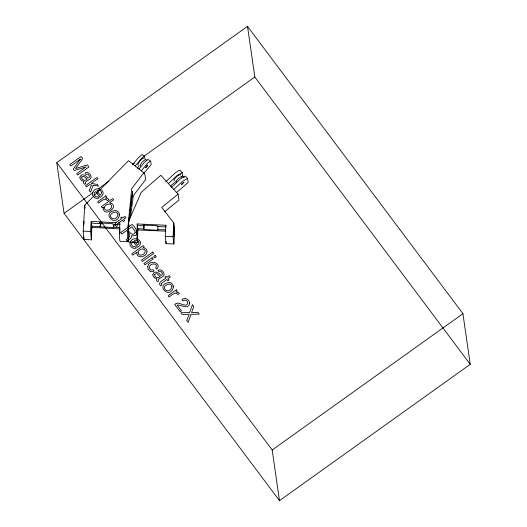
<?xml version="1.0" encoding="UTF-8"?>
<svg xmlns="http://www.w3.org/2000/svg" width="527" height="527" viewBox="0 0 527 527"><rect width="100%" height="100%" fill="white"/><g stroke="black" fill="none" stroke-linecap="round" stroke-linejoin="round"><path stroke-width="0.79" d="M143.805 224.528L143.825 229.508L157.922 230.266L157.856 226.235M128.272 231.63L128.298 238.573M128.562 230.108L128.588 228.863M127.751 230.898L127.751 238.817M128.338 229.205L128.298 230.451M128.035 229.937L128.068 228.718M128.614 227.532L128.832 224.344M119.873 228.277L119.899 233.441M128.812 224.733L128.733 226.933M128.101 227.4L132.699 191.334L128.351 224.252M83.76 225.121L84.096 221.175M128.41 227.315L128.7 221.044L141.289 192.243L160.821 175.267L178.1 194.167L178.963 200.148L164.49 211.821M127.797 229.66L127.824 229.041M137.231 223.968L137.409 225.642L143.252 225.833L143.186 225.062L157.283 225.819L157.309 226.59L166.018 226.86L165.814 225.233L137.231 223.968L136.967 239.041M127.87 227.789L131.697 188.692L143.812 172.797L128.535 160.656L84.728 205.267L83.22 231.096L83.839 239.442L91.388 239.851L91.856 226.142L113.318 227.717L114.135 225.431M173.614 225.813L174.681 229.008L173.917 243.942L166.051 243.672L165.28 236.432L165.814 225.233M128.456 239.535L128.805 241.952L137.461 242.413L137.85 228.678L143.693 228.876M166.051 243.672L166.163 241.373M178.1 194.167L161.736 207.368L173.818 223.033L173.093 236.735L173.917 243.942M137.85 228.678L137.323 234.528L137.409 225.642M91.856 226.142L91.276 231.926L91.263 221.419L115.861 222.717M83.839 239.442L83.991 236.985M91.388 239.851L90.651 231.511L91.263 221.419M118.239 222.842L119.827 222.928L119.398 236.478L119.952 241.353L128.213 241.774L128.311 240.134M143.825 229.508L144.253 224.607M143.252 225.833L143.344 224.957M130.307 218.073L133.324 195.695L145.656 179.549L145.024 175.188L143.812 172.797M128.436 223.441L128.529 222.789M181.855 176.92C180.379 176.11 175.05 181.024 176.328 182.098M99.913 226.524L100.782 223.27M113.318 227.717L113.845 224.976M100.025 226.979L101.639 222.328M143.561 158.647C143.548 155.84 136.131 165.043 138.239 165.208M91.428 223.165L99.484 223.553L99.794 222.684M180.669 175.096C180.965 172.224 171.71 180.484 174.299 180.847M132.527 164.971L137.982 158.146L141.868 154.714L142.442 154.642L144.589 156.348L144.971 158.97L146.868 160.478M135.169 166.025L142.277 157.626L144.589 156.348M141.183 170.939L148.403 162.395L150.663 161.176L151.163 164.622L143.489 173.765M138.911 169.134L143.99 162.817L147.87 159.385L150.663 161.176M137.152 168.271L139.233 165.794M173.884 189.377L182.395 181.367L187.559 178.488L188.139 182.494L176.473 192.632M165.84 181.743L174.892 173.166L179.18 170.419L180.056 170.28L182.217 172.645L182.678 175.834L184.292 177.599M171.222 187.632L180.274 179.048L184.569 176.314L185.438 176.176L187.559 178.488M168.548 183.515L177.052 175.531L182.217 172.645M170.307 186.103L175.873 181.486M181.44 176.861L182.678 175.834M56.764 162.659L247.512 26.35L462.937 313.677L470.236 364.341L279.488 500.65L64.063 213.323L56.764 162.659L272.182 449.986L279.488 500.65M64.063 213.323L92.844 192.757M98.2 188.929L108.905 181.281M132.336 164.543L134.339 163.106M143.713 156.407L254.818 77.014L247.512 26.35M272.182 449.986L462.937 313.677M140.452 166.071C139.411 164.977 143.232 160.254 145.09 159.938M157.751 229.634L165.662 229.877M165.28 236.432L173.093 236.735M138.087 229.95L165.88 231.175M92.12 227.4L119.892 228.87M83.22 231.096L90.651 231.511M120.051 224.686L112.798 224.271L112.738 223.665L99.438 222.928L99.484 223.553M113.233 227.249L119.675 227.618M173.39 224.271L174.009 225.431L173.739 235.997L174.246 226.834M254.818 77.014L470.236 364.341M137.112 239.996L137.461 242.413M127.982 240.16L128.213 241.774M84.728 205.267L85.163 208.257M173.818 223.033L173.956 224.845M101.5 192.566L101.303 193.831L100.15 195.24L96.83 190.814C98.503 189.529 101.191 190.418 101.5 192.566M138.944 242.506L138.746 243.777L137.593 245.18L134.28 240.76C135.946 239.469 138.634 240.358 138.944 242.506M145.597 167.731C149.2 165.518 147.856 163.1 145.597 167.731M79.9 177.138C79.663 179.417 81.955 181.222 84.076 181.334L83.49 182.111L83.734 183.475L84.564 184.298L85.585 183.567C83.543 180.873 90.809 180.405 91.125 177.494C91.355 174.575 87.798 170.86 84.972 173.06L85.908 174.312L87.989 174.226L89.333 175.873L89.392 177.303L87.838 178.106C86.382 175.208 80.96 172.678 79.9 177.138M152.889 274.495C152.652 276.774 154.951 278.572 157.066 278.691L156.479 279.462L156.723 280.825L157.553 281.649L158.574 280.924C156.532 278.223 163.798 277.755 164.121 274.85C164.345 271.932 160.788 268.217 157.962 270.417L158.904 271.668L160.979 271.576L162.323 273.23L162.382 274.653L160.827 275.463C159.371 272.558 153.95 270.028 152.889 274.495M118.035 214.581C115.637 224.212 104.194 214.68 115.13 212.104A2.325 2.26 -8.2 0 1 116.948 212.671L118.035 214.581M171.98 286.536C169.589 296.167 158.146 286.635 169.075 284.06A2.325 2.26 -8.2 0 1 170.893 284.626L171.98 286.536M119.603 214.838C116.236 228.85 100.183 212.46 115.387 210.51A4.196 4.084 -8.2 0 1 117.982 211.61L119.155 213.158L119.603 214.838M173.554 286.793C170.188 300.805 154.128 284.415 169.338 282.472A4.196 4.084 -8.2 0 1 171.927 283.572L173.106 285.114L173.554 286.793M127.844 240.918L127.56 241.57L126.203 239.759C130.913 237.117 130.992 234.166 126.704 230.523L121.869 233.975L120.762 232.499L132.04 224.436C136.19 227.328 140.61 237.334 131.638 235.655L131.269 237.782L127.844 240.918M92.561 193.192C91.836 196.558 95.822 199.68 98.905 198.066L97.923 196.749C94.755 198.093 92.357 193.099 95.703 191.558L100.084 197.401C109.293 191.406 94.946 183.785 92.561 193.192M130.004 243.138C129.28 246.504 133.265 249.627 136.355 248.013L135.367 246.695C132.198 248.039 129.8 243.039 133.153 241.504L137.527 247.341C146.737 241.353 132.396 233.731 130.004 243.138M103.14 207.888C104.115 218.672 120.881 205.444 109.57 202.77L113.661 199.845L112.686 198.541L101.368 206.63L102.291 207.869L103.345 207.118L103.14 207.888M189.68 302.992C188.719 310.238 181.136 304.731 177.118 304.995L181.479 310.811L180.175 311.74L174.694 304.435C178.627 300.739 182.777 306.404 186.782 304.823C189.957 302.61 185.491 298.196 183.001 300.983L181.986 299.619C184.865 296.918 189.43 299.349 189.68 302.992M147.007 251.484C147.079 257.275 135.689 259.343 136.934 252.183L132.732 255.187L131.73 253.849L143.199 245.654L144.174 246.959L143.08 247.736C145.136 247.637 147.046 249.416 147.007 251.484M138.061 252.202C137.56 256.537 143.581 255.621 144.885 252.69C147.073 247.631 138.864 248.125 138.061 252.202M183.883 182.27C181.202 186.545 179.799 183.87 183.883 182.27M104.465 207.23C103.885 212.262 111.322 210.392 111.691 206.63C111.493 202.282 105.268 203.956 104.465 207.23M116.783 224.39L117.409 225.793L116.315 226.57C112.047 223.329 119.57 220.563 121.441 218.876L120.637 217.796L121.763 216.992L122.574 218.066L124.866 216.426L125.881 217.783L123.588 219.423L124.543 220.694L123.41 221.498L122.455 220.227L116.783 224.39M147.744 266.563L147.949 269.099L150.215 271.398A3.491 3.393 -8.2 0 0 152.422 271.662L154.128 271.043L153.153 269.745L151.209 270.101L149.365 268.612A2.095 2.042 -8.2 0 1 149.345 266.958C150.274 262.518 159.055 263.171 155.702 267.92L156.677 269.225C162.612 262.98 149.022 258.862 147.744 266.563M161.209 283.645L161.835 285.048L160.742 285.825C156.473 282.584 163.996 279.817 165.867 278.131L165.063 277.05L166.189 276.247L167 277.321L169.292 275.68L170.307 277.037L168.014 278.678L168.969 279.949L167.836 280.753L166.881 279.481L161.209 283.645M81.731 177.059C80.901 179.984 85.512 181.519 87.12 179.055C85.42 178.284 83.694 174.7 81.731 177.059M154.727 274.415C153.891 277.34 158.502 278.869 160.109 276.411C158.41 275.634 156.69 272.051 154.727 274.415M135.235 232.407C133.535 236.906 128.799 232.374 127.982 229.607L131.836 226.854L134.998 231.188L135.235 232.407M192.388 304.922L189.634 312.518L180.919 312.742L182.256 314.527L189.167 314.237L186.736 320.495L188.113 322.333L191.011 314.355L199.259 314.092L197.941 312.327L191.551 312.649L193.771 306.773L192.388 304.922M93.239 185.254L90.512 192.151L89.228 190.445L91.514 184.997L89.61 184.628L86.527 186.835L85.558 185.55L96.843 177.487L97.805 178.772L91.257 183.455L97.324 184.397L98.608 186.103L93.239 185.254M80.374 159.141L73.213 169.075L74.307 170.544L86.158 166.861L76.626 173.627L77.673 175.036L88.958 166.973L87.383 164.879L75.513 168.574L82.699 158.62L81.105 156.499L69.828 164.562L70.888 165.979L80.374 159.141M105.894 195.827L97.673 201.703L98.674 203.04C100.743 201.597 105.275 196.749 107.488 200.635L108.944 199.595L107.949 198.495L105.426 198.112L106.849 197.098L105.894 195.827M152.751 252.058L141.467 260.114L142.468 261.458L153.752 253.395L152.751 252.058M152.165 257.611L143.976 263.46L144.997 264.824L153.186 258.974L152.165 257.611M155.261 255.404L153.693 256.524L154.714 257.881L156.275 256.761L155.261 255.404M176.347 289.797L168.126 295.673L169.127 297.011C171.196 295.561 175.728 290.72 177.942 294.606L179.397 293.565L178.403 292.465L175.88 292.083L177.303 291.069L176.347 289.797"/></g></svg>
